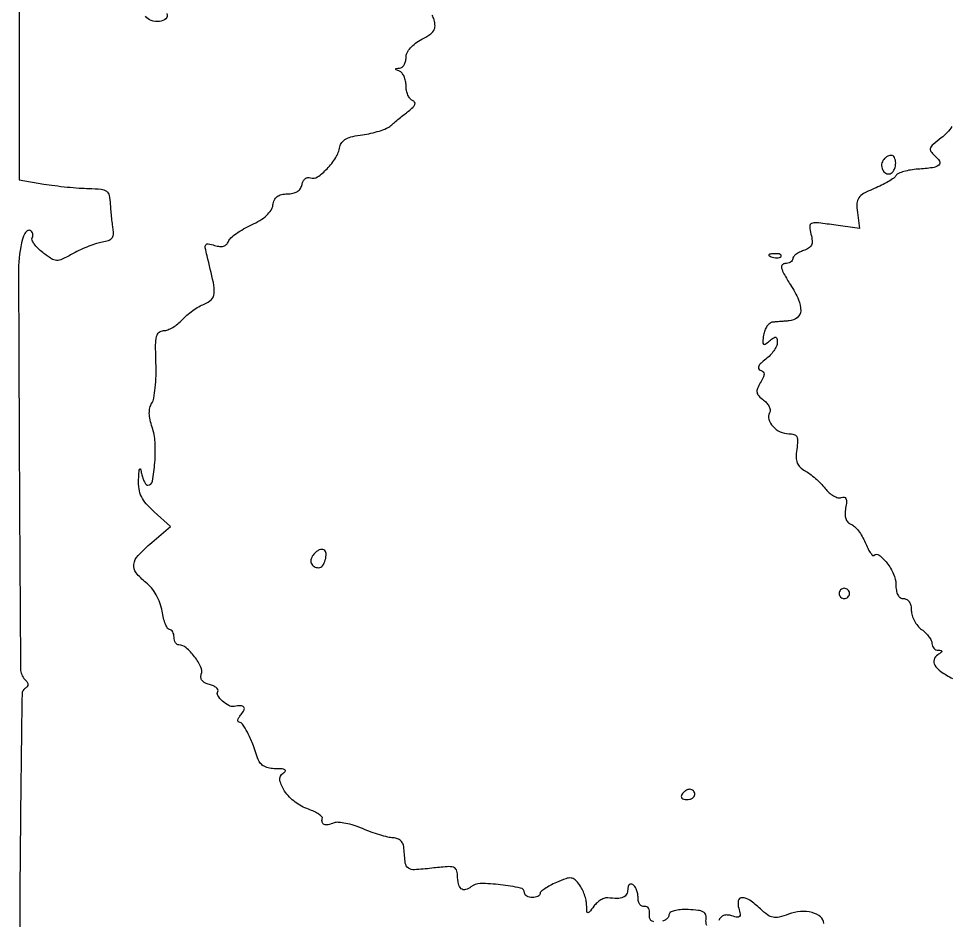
# Model space of a CAD drawing. Extents: x 0 to 4160, y 0 to 3120.
# Drawn here: x -0.1 to 180, y 1325.6 to 1500.5 of the extents above; entities that cross this region are included whole.
import ezdxf

# ---------------------------------------------------------------- set-up
doc = ezdxf.new("R2010")
doc.units = 0

msp = doc.modelspace()

# ---------------------------------------------------------------- linework, layer by layer
for points in [[(4159.499279, 606.274193, 0.000001), (4159.667734, 974.478125, 0.000057)], [(757.647081, 3119.740147, 0.000002), (520.492565, 3119.487217, 0.4139)], [(1964.75, 0.149832, 0.000016), (2717.930904, 0.232101, 0.000028), (3351.473438, 0.357111)], [(0, 1522.32952), (0, 1495.778304), (0, 1469.227088), (4.75, 1468.441354, 0.009774), (6.859549, 1468.13463, 0.006592), (9.277079, 1467.863573, 0.006641), (11.622994, 1467.663243, 0.013104), (13.49112, 1467.57781, -0.017446), (15.878401, 1467.447857, -0.137861), (16.903809, 1467.058062, -0.184936), (17.422847, 1466.244345, -0.036676), (17.648654, 1464.5, 0.006504), (17.737396, 1463.205046, 0.005002), (17.866784, 1461.793892, 0.005059), (18.014335, 1460.476697, 0.01199), (18.157534, 1459.500484, -0.070825), (18.184531, 1458.543879, -0.151692), (17.890252, 1457.874664, -0.131689), (17.232276, 1457.430722, -0.047774), (16.12816, 1457.164967, 0.040628), (14.987736, 1456.907625, 0.016397), (13.480103, 1456.381195, 0.016098), (11.886128, 1455.705534, 0.019662), (10.444168, 1454.968641, -0.015039), (8.306881, 1453.851375, -0.120509), (7.228937, 1453.619653, -0.138421), (6.232998, 1453.93124, -0.022057), (4.55648, 1455.134233, -0.028625), (3.608211, 1455.972243, -0.042711), (2.891973, 1456.814967, -0.050997), (2.474748, 1457.548484, -0.247058), (2.506784, 1458.010977, 0.105242), (2.638324, 1458.378317, 0.0992), (2.613013, 1458.775742, 0.096369), (2.434534, 1459.141944, 0.093163), (2.130002, 1459.419654, 0.238696), (1.738891, 1459.45296, 0.114916), (1.316265, 1459.156003, 0.074577), (0.922738, 1458.556124, 0.042486), (0.627345, 1457.738753, 0.066072), (-0.145953, 1451.819977, 0.000837), (-0.005205, 1413.873914, 0.000323), (0.233008, 1374.355602, 0.197179), (1.087132, 1372.312868, -0.047458), (1.536977, 1371.768438, -0.150038), (1.674265, 1371.321227, -0.181024), (1.526767, 1370.927179, -0.075363), (1.087132, 1370.553851, 0.256423), (0.519054, 1369.550526, 0.0004), (0.254711, 1348.168562, 0.002247), (0.056071, 1320.069609, 0.000644)], [(123.074027, 1325.302631, -0.145704), (122.500147, 1325.566783, -0.172279), (122.221178, 1326.066876, -0.083155), (122.219915, 1326.809883, 0.071131), (122.233852, 1327.437504, 0.118778), (122.050537, 1327.930091, 0.151779), (121.702677, 1328.209567, 0.144227), (121.25, 1328.25, -0.161377), (120.774396, 1328.308602, -0.123533), (120.367187, 1328.643601, -0.095581), (120.092926, 1329.217244, -0.063936), (120, 1329.940983, 0.046881), (119.925923, 1330.729296, 0.046318), (119.70625, 1331.49335, 0.050262), (119.383556, 1332.123976, 0.111412), (119, 1332.5, 0.139169), (118.620352, 1332.607943, 0.191142), (118.29375, 1332.478525, 0.138808), (118.073267, 1332.110654, 0.066118), (118, 1331.559017, -0.128384), (117.756572, 1330.626597, -0.167208), (117.102834, 1330.043081, -0.102233), (115.943938, 1329.81588, -0.031437), (114.157782, 1329.946531, 0.117104), (113.544319, 1329.886667, 0.052588), (112.805647, 1329.542965, 0.048049), (112.065424, 1328.995733, 0.04741), (111.439585, 1328.315014, -0.006644), (110.540514, 1327.161246, -0.273281), (110.255611, 1327.053351, -0.350292), (110.075437, 1327.256551, -0.009023), (110.031803, 1328.55887, 0.051351), (109.922428, 1329.481025, 0.029786), (109.613573, 1330.554194, 0.029506), (109.171065, 1331.604414, 0.043428), (108.652702, 1332.460281, 0.048247), (107.782971, 1333.436468, 0.163323), (107.015016, 1333.781998, 0.112181), (106.018186, 1333.657334, 0.017221), (104.152702, 1332.907299, 0.01873), (102.945007, 1332.317686, 0.026803), (101.926106, 1331.699669, 0.025403), (101.172728, 1331.127408, 0.221098), (101, 1330.755889, -0.189864), (100.886296, 1330.467248, -0.088604), (100.559375, 1330.222042, -0.06842), (100.074049, 1330.055722, -0.04842), (99.5, 1330, -0.057167), (98.926269, 1330.065812, -0.076482), (98.440625, 1330.260397, -0.095492), (98.115117, 1330.548295, -0.165545), (98, 1330.886456, 0.355966), (97.2197, 1331.843609, 0.022186), (93.349693, 1332.462251, 0.025382), (89.38874, 1332.713703, 0.178193), (87.595563, 1332.07931, -0.105907), (86.546919, 1331.531113, -0.249946), (85.711746, 1331.717161, -0.167067), (85.166122, 1332.64695, -0.049942), (85, 1334.305958, 0.10199), (84.785636, 1335.345928, 0.227524), (84.191376, 1335.86379, 0.087957), (82.945727, 1335.981121, 0.009085), (80, 1335.686406, -0.013021), (76.635438, 1335.376511, -0.17188), (75.452054, 1335.709923, -0.20877), (74.86058, 1336.687518, -0.020392), (74.60194, 1339.5, 0.077805), (74.4246, 1340.347717, 0.107639), (74.002768, 1340.99726, 0.107669), (73.349122, 1341.412418, 0.077885), (72.5, 1341.580915, -0.048438), (71.470145, 1341.723142, -0.014248), (69.928029, 1342.137561, -0.014163), (68.210774, 1342.7054, -0.014776), (66.552866, 1343.362256, 0.024646), (64.92782, 1343.969278, 0.027512), (63.309048, 1344.388139, 0.028371), (61.906726, 1344.587848, 0.113266), (61.052866, 1344.466792, -0.041884), (59.891046, 1344.129322, -0.137606), (59.101936, 1344.18824, -0.253012), (58.73416, 1344.601561, -0.13921), (58.765535, 1345.296604, 0.283344), (58.677739, 1345.670789, 0.047792), (58.086638, 1346.161245, 0.040052), (57.192519, 1346.669671, 0.025392), (56.081519, 1347.121427, -0.079319), (53.506879, 1348.507088, -0.076084), (51.449117, 1350.64252, -0.105958), (50.553536, 1352.738105, -0.308993), (51.144523, 1354.110482, 0.087824), (51.563578, 1354.493109, 0.445498), (51.512804, 1354.768068, 0.121761), (50.97069, 1354.940323, 0.014957), (49.718615, 1354.984687, -0.047677), (48.512104, 1355.106701, -0.071839), (47.517158, 1355.45809, -0.085273), (46.786412, 1356.017151, -0.106606), (46.351903, 1356.75, 0.012179), (45.255864, 1359.779548, 0.02561), (44.229529, 1362.061239, 0.0275), (43.308712, 1363.636815, 0.251861), (42.633444, 1364, -0.282126), (42.414378, 1364.134297, -0.179531), (42.378807, 1364.440625, -0.08026), (42.582909, 1364.923572, -0.033186), (43, 1365.5, 0.056457), (43.589317, 1366.399628, 0.302522), (43.522394, 1366.952772, 0.226605), (42.928277, 1367.216077, 0.037289), (41.64474, 1367.083334, -0.1697), (40.606559, 1367.249385, -0.063307), (39.38894, 1368.120938, -0.067095), (38.500387, 1369.199462, -0.2845), (38.499763, 1369.999617, 0.26109), (38.514235, 1370.337559, 0.106089), (38.21482, 1370.708298, 0.067965), (37.636383, 1371.058436, 0.038224), (36.858872, 1371.326655, -0.055143), (36.003549, 1371.654427, -0.108553), (35.445802, 1372.116998, -0.138819), (35.213842, 1372.687331, -0.11977), (35.296642, 1373.330653, 0.208828), (35.23399, 1374.711784, 0.048989), (33.986016, 1376.72476, 0.049194), (32.350859, 1378.475833, 0.182307), (30.961045, 1379, -0.153797), (30.594521, 1379.115471, -0.097958), (30.282307, 1379.440625, -0.080496), (30.071637, 1379.92645, -0.062209), (30, 1380.5, 0.056002), (29.935533, 1381.073773, 0.07549), (29.744685, 1381.559375, 0.09478), (29.462433, 1381.885005, 0.168478), (29.130842, 1382, -0.265937), (28.758745, 1382.212971, -0.036358), (28.347064, 1383.047193, -0.033897), (27.967944, 1384.199033, -0.022336), (27.683179, 1385.564912, 0.046273), (27.271604, 1387.154497, 0.041535), (26.563594, 1388.702941, 0.042507), (25.631389, 1390.074814, 0.055676), (24.552337, 1391.137492, -0.056404), (22.639649, 1393.026632, -0.208535), (22.200772, 1394.626548, -0.15363), (23.038144, 1396.367475, -0.027677), (25.670826, 1398.881034), (29.341653, 1402.016574), (26.170826, 1404.847486, -0.029306), (24.605729, 1406.418918, -0.068167), (23.684719, 1407.798465, -0.07695), (23.232374, 1409.26628, -0.046346), (23.136182, 1411.089199, -0.005625), (23.215717, 1412.642611, -0.098753), (23.344405, 1413.127777, -0.687069), (23.499935, 1413.113845, -0.021802), (23.705733, 1412.25, 0.032263), (23.930123, 1411.388425, 0.045464), (24.246441, 1410.660938, 0.05423), (24.600867, 1410.153152, 0.216561), (24.937882, 1410, 0.365464), (25.839011, 1410.760196, 0.023885), (26.284605, 1414.409663, 0.03088), (26.331804, 1418.344137, 0.071543), (25.767876, 1421.236026, -0.029657), (25.355351, 1422.691801, -0.051328), (25.21208, 1423.940128, -0.062229), (25.332611, 1425.006096, -0.080513), (25.713144, 1425.912278, 0.097383), (26.092934, 1426.908885, 0.017508), (26.361469, 1428.887012, 0.018303), (26.511917, 1431.260062, 0.015648), (26.500437, 1433.765613, -0.008338), (26.434283, 1437.210846, -0.05908), (26.626718, 1438.86954, -0.159102), (27.124793, 1439.683602, -0.178397), (27.983352, 1440, 0.093372), (28.772805, 1440.148723, 0.039347), (29.74828, 1440.621212, 0.037158), (30.740044, 1441.305553, 0.039835), (31.595012, 1442.114763, -0.033399), (32.497119, 1442.990844, -0.022219), (33.636823, 1443.87457, -0.022396), (34.824972, 1444.636713, -0.040117), (35.870767, 1445.135928, 0.103754), (37.252803, 1446.025564, 0.185664), (37.801951, 1447.239129, 0.069557), (37.629233, 1449.364135, 0.006479), (36.412164, 1454.493942, -0.015168), (36.062141, 1456.092418, -0.203628), (36.18828, 1456.665845, -0.293907), (36.651578, 1456.851319, -0.029111), (37.868757, 1456.541655, 0.047224), (38.843937, 1456.330789, 0.099031), (39.614018, 1456.39163, 0.126212), (40.182274, 1456.722567, 0.106888), (40.563827, 1457.305735, -0.118391), (41.023852, 1457.975142, -0.027309), (42.09727, 1458.840364, -0.026723), (43.477023, 1459.725476, -0.023332), (45.006135, 1460.502766, 0.030978), (46.674781, 1461.383329, 0.049732), (47.957835, 1462.352427, 0.061161), (48.8148, 1463.365001, 0.110055), (49.197233, 1464.37808, -0.072666), (49.483351, 1465.348173, -0.121801), (50.011191, 1466.00858, -0.109927), (50.829092, 1466.388767, -0.052149), (51.990016, 1466.519267, 0.053938), (53.071454, 1466.644742, 0.087193), (53.923468, 1467.002186, 0.102121), (54.512011, 1467.578279, 0.100915), (54.82748, 1468.342693, -0.074631), (55.057805, 1468.995391, -0.103254), (55.453798, 1469.471294, -0.122888), (55.950841, 1469.697124, -0.137946), (56.472707, 1469.648847, 0.248228), (57.818658, 1469.811432, 0.051282), (59.691233, 1471.418711, 0.050869), (61.358565, 1473.578773, 0.092245), (62.16664, 1475.651448, -0.123291), (62.571539, 1476.527092, -0.100472), (63.369177, 1477.188182, -0.067196), (64.651589, 1477.667376, -0.02502), (66.550796, 1478, 0.024064), (68.201698, 1478.285887, 0.023645), (69.827368, 1478.730331, 0.024316), (71.211429, 1479.255683, 0.077812), (72.041852, 1479.784106, -0.006637), (72.742303, 1480.384635, -0.003155), (73.659169, 1481.140066, -0.003126), (74.62777, 1481.917904, -0.00443), (75.5, 1482.596927, 0.026171), (76.364982, 1483.332852, 0.116184), (76.729527, 1483.886629, 0.248789), (76.670905, 1484.312394, 0.138812), (76.25, 1484.646155, -0.131462), (75.771023, 1485.014828, -0.060208), (75.367188, 1485.699183, -0.053626), (75.092737, 1486.568864, -0.049675), (75, 1487.5, 0.049739), (74.907262, 1488.42994, 0.054085), (74.632813, 1489.29608, 0.060902), (74.228946, 1489.975095, 0.133037), (73.75, 1490.337719, -0.009076), (73.090194, 1490.617987, -0.295955), (73, 1490.757018, -0.382689), (73.096611, 1490.864758, -0.011437), (73.75, 1490.921053, 0.150648), (74.22708, 1491.101783, 0.090943), (74.632812, 1491.556766, 0.075934), (74.906834, 1492.213516, 0.061001), (75, 1492.97432, -0.113648), (75.210147, 1493.886931, -0.064339), (75.836095, 1494.839939, -0.054916), (76.808156, 1495.748094, -0.041136), (78.050885, 1496.526314, 0.02795), (79.584266, 1497.431218, 0.104311), (80.362745, 1498.227799, 0.143063), (80.622296, 1499.124213, 0.071608), (80.44991, 1500.301994, 0.040503), (80.090659, 1501.230237, 0.029089)], [(28.638374, 1501.5, -0.309148), (28.407103, 1500.526525, -0.155653), (27.205028, 1499.976589, -0.111184), (25.58407, 1500.141227, -0.175402), (24.5, 1501, 0.179846)], [(180.854292, 1479.600554, -0.053744), (179.970067, 1478.441263, -0.041648), (178.784688, 1477.383504, 0.014803), (177.223991, 1476.134485, 0.127452), (176.714909, 1475.410328, 0.247024), (176.795682, 1474.768301, 0.067244), (177.510841, 1473.991003, -0.085966), (178.436835, 1472.906154, -0.369411), (178.302055, 1472.13337, -0.139464), (177.100129, 1471.606307, -0.018061), (174.281446, 1471.323484, 0.024703), (172.855224, 1471.161223, 0.030555), (171.551735, 1470.864573, 0.031679), (170.519216, 1470.48978, 0.152589), (170.052646, 1470.085183, -0.102814), (169.596825, 1469.60414, -0.018041), (168.542361, 1468.926285, -0.018894), (167.22657, 1468.211787, -0.015978), (165.78573, 1467.554939, 0.022585), (163.736612, 1466.587898, 0.118614), (162.809029, 1465.770684, 0.145555), (162.452897, 1464.708014, 0.040065), (162.534512, 1462.927302), (162.927473, 1459.822299), (157.919609, 1460.511057, 0.005893), (154.59996, 1460.92782, 0.127279), (153.63245, 1460.791385, 0.326587), (153.285588, 1460.22075, 0.040208), (153.540617, 1458.694191, -0.039292), (153.7583, 1457.405674, -0.130654), (153.613363, 1456.566466, -0.150829), (153.088462, 1455.980236, -0.058518), (152.084744, 1455.526897, 0.038097), (151.28685, 1455.204976, 0.048343), (150.612394, 1454.785636, 0.056459), (150.145946, 1454.337243, 0.174832), (150, 1453.932612, -0.159317), (149.883705, 1453.576897, -0.09688), (149.55569, 1453.273955, -0.078603), (149.06589, 1453.069383, -0.05976), (148.487455, 1453, 0.232577), (147.948746, 1452.735087, 0.232226), (147.829187, 1452.146417, 0.066372), (148.299175, 1450.998282, 0.010502), (149.558738, 1448.906952, -0.035317), (151.130128, 1445.978502, -0.115855), (151.544622, 1443.837198, -0.217288), (150.870263, 1442.501039, -0.1539), (149.281385, 1441.88465, 0.002036), (148.497334, 1441.830675, 0.001417), (147.612668, 1441.763631, 0.001429), (146.764266, 1441.694475, 0.00296), (146.102165, 1441.63465, 0.145548), (145.540246, 1441.406885, 0.071533), (145.007321, 1440.839183, 0.061597), (144.58191, 1440.037669, 0.05316), (144.337953, 1439.11576, 0.012811), (144.16823, 1437.784987, 0.227703), (144.311204, 1437.38906, 0.357699), (144.649369, 1437.358729, 0.02379), (145.485788, 1437.988205, -0.019331), (146.30711, 1438.617866, -0.207073), (146.708881, 1438.702256, -0.31417), (146.940707, 1438.458661, -0.037978), (147, 1437.679149, -0.108828), (146.841828, 1436.961052, -0.043875), (146.339063, 1436.085597, -0.040728), (145.610882, 1435.204042, -0.04083), (144.75, 1434.452991, 0.02698), (143.844385, 1433.706011, 0.093789), (143.393179, 1433.100143, 0.216389), (143.38101, 1432.647529, 0.203697), (143.713938, 1432.324975, -0.100905), (144.239478, 1431.989004, -0.202934), (144.427877, 1431.543934, -0.11406), (144.278888, 1430.899313, -0.023396), (143.713938, 1429.867783, 0.038953), (143.151767, 1428.761015, 0.145801), (143.072786, 1427.993537, 0.147365), (143.426873, 1427.312797, 0.040086), (144.350138, 1426.505631, -0.05408), (145.006936, 1425.898245, -0.069627), (145.455218, 1425.210097, -0.085325), (145.636427, 1424.550511, -0.164319), (145.514048, 1424.02273, 0.213073), (145.347945, 1422.787851, 0.115614), (146.118788, 1421.430133, 0.096667), (147.564641, 1420.372641, 0.11013), (149.235944, 1420, -0.070374), (150.241091, 1419.857823, -0.208407), (150.765965, 1419.422889, -0.13132), (150.942817, 1418.579743, -0.022839), (150.778867, 1416.946682, 0.035427), (150.662449, 1415.395367, 0.094028), (150.864378, 1414.306864, 0.112765), (151.420499, 1413.486101, 0.064918), (152.396369, 1412.78787, -0.038101), (153.317276, 1412.20076, -0.019278), (154.385673, 1411.332757, -0.019029), (155.425572, 1410.346592, -0.026842), (156.26779, 1409.38669, 0.043875), (157.057436, 1408.546185, 0.053205), (157.935469, 1407.915917, 0.062158), (158.767327, 1407.571914, 0.159936), (159.40921, 1407.603534, -0.122153), (159.986445, 1407.675074, -0.270152), (160.328104, 1407.416688, -0.122886), (160.427664, 1406.762551, -0.023849), (160.258222, 1405.57047, 0.042452), (160.137947, 1404.418477, 0.084911), (160.274587, 1403.515855, 0.109863), (160.665504, 1402.86149, 0.112226), (161.294243, 1402.440583, -0.101115), (161.964122, 1402.013144, -0.035432), (162.729794, 1401.158364, -0.033457), (163.4615, 1400.071994, -0.033301), (164.043045, 1398.89608, 0.017318), (164.545567, 1397.792596, 0.031695), (165.041182, 1396.937594, 0.038391), (165.470059, 1396.391165, 0.426925), (165.719117, 1396.385784, -0.37726), (166.75897, 1396.452318, -0.065393), (168.268249, 1394.934542, -0.056293), (169.570104, 1392.760367, -0.107171), (170, 1390.777759, 0.038715), (170.092878, 1389.580044, 0.085294), (170.385001, 1388.71296, 0.123734), (170.862587, 1388.191333, 0.146849), (171.5, 1388, -0.135943), (172.102951, 1387.83298, -0.112542), (172.585472, 1387.370127, -0.089579), (172.896005, 1386.642507, -0.056233), (173, 1385.720759, 0.074668), (173.14693, 1384.742362, 0.048812), (173.5875, 1383.687599, 0.048158), (174.234688, 1382.719869, 0.065236), (175, 1382, -0.038332), (175.765268, 1381.353917, -0.039803), (176.4125, 1380.606151, -0.043072), (176.860855, 1379.871239, -0.115942), (177, 1379.279241, 0.096415), (177.095265, 1378.789799, 0.096149), (177.367188, 1378.371279, 0.097222), (177.772968, 1378.088231, 0.101089), (178.25, 1377.984687, -0.039658), (178.781595, 1377.935897, -0.406169), (178.899621, 1377.773467, -0.201371), (178.750728, 1377.525459, -0.017021), (178.121885, 1377.096491, 0.17647), (177.400531, 1376.160953, 0.220375), (177.537226, 1375.084557, 0.103951), (178.721884, 1373.856198, 0.029784), (181.006661, 1372.496555, 0.026779)], [(156, 1324.964816, 0.223692), (155.402305, 1326.233945, 0.108915), (153.77183, 1327.069456, 0.083151), (151.505925, 1327.275424, 0.071535), (149.167843, 1326.757252, -0.028612), (147.365886, 1326.192497, -0.109051), (146.195232, 1326.15823, -0.111459), (145.132794, 1326.619977, -0.03056), (143.719662, 1327.793639, 0.035681), (141.661195, 1329.46799, 0.147514), (140.154809, 1329.964867, 0.370578), (139.434928, 1329.37785, 0.121662), (139.531333, 1327.90128, -0.024781), (139.82834, 1326.77474, -0.238804), (139.704547, 1326.310509, -0.263702), (139.270021, 1326.163756, -0.029351), (138.217145, 1326.431081, 0.057491), (137.325888, 1326.604776, 0.104183), (136.592357, 1326.508877, 0.121242), (136.03322, 1326.14341, 0.096337), (135.649809, 1325.529801, -0.100541)], [(133.310512, 1324.56649, -0.127838), (133.206163, 1325.75, 0.119728), (133.143938, 1326.613146, 0.191759), (132.68037, 1327.175724, 0.096903), (131.66586, 1327.500104, 0.019067), (129.75, 1327.650107, 0.024484), (128.18983, 1327.636142, 0.053033), (127.007998, 1327.440719, 0.081337), (126.25521, 1327.093507, 0.249046), (126, 1326.612911, -0.161171), (125.846122, 1326.147939, -0.087247), (125.403662, 1325.729458, -0.071451), (124.74638, 1325.419348, -0.055807)]]:
    msp.add_lwpolyline(points, format="xyb")
for points in [[(167.5, 1473, 0.144545), (167.228407, 1472.005022, 0.137775), (167.532901, 1471.000994, 0.173073), (168.249279, 1470.445281, 0.22115), (169.069098, 1470.542705, 0.159216), (169.740337, 1471.337303, 0.09745), (169.975841, 1472.552855, 0.119333), (169.719488, 1473.598328, 0.280205), (169.059017, 1474, 0.089642), (168.653442, 1473.926698, 0.053229), (168.2129, 1473.70625, 0.051032), (167.806203, 1473.382515, 0.06081)], [(145.8125, 1454.316886, 0.051402), (146.359369, 1454.160852, 0.05415), (146.916927, 1454.123424, 0.060344), (147.402231, 1454.202593, 0.126455), (147.729167, 1454.395833, 0.296942), (147.77538, 1454.614691, 0.208169), (147.592839, 1454.799335, 0.077125), (147.112848, 1454.910055, 0.028489), (146.416667, 1454.921053, 0.018894), (145.670344, 1454.862007, 0.168741), (145.37858, 1454.720685, 0.470617), (145.395823, 1454.538436, 0.054073)], [(57.121983, 1396.64698, 0.095583), (56.611658, 1395.717562, 0.164461), (56.624291, 1394.843604, 0.18615), (57.150787, 1394.229256, 0.124174), (58.059678, 1394, 0.243814), (58.798952, 1394.383275, 0.082678), (59.341344, 1395.508346, 0.08299), (59.488758, 1396.745051, 0.247437), (59.069633, 1397.456965, 0.157814), (58.664621, 1397.556304, 0.080573), (58.149765, 1397.43395, 0.06707), (57.607076, 1397.117393, 0.054071)], [(159, 1389, 0.099038), (159.076342, 1388.618362, 0.097945), (159.29375, 1388.29375, 0.097945), (159.618362, 1388.076342, 0.099038), (160, 1388, 0.099038), (160.381638, 1388.076342, 0.097945), (160.70625, 1388.29375, 0.097945), (160.923658, 1388.618362, 0.099038), (161, 1389, 0.099038), (160.923658, 1389.381638, 0.097945), (160.70625, 1389.70625, 0.097945), (160.381638, 1389.923658, 0.099038), (160, 1390, 0.099038), (159.618362, 1389.923658, 0.097945), (159.29375, 1389.70625, 0.097945), (159.076342, 1389.381638, 0.099038)], [(128.5, 1350, 0.139169), (128.392057, 1349.620352, 0.191142), (128.521475, 1349.29375, 0.138808), (128.889346, 1349.073267, 0.066118), (129.440983, 1349, 0.062283), (130.037096, 1349.074545, 0.080552), (130.542039, 1349.29375, 0.097988), (130.879982, 1349.618621, 0.153634), (131, 1350, 0.092995), (130.928382, 1350.381732, 0.096318), (130.723586, 1350.70625, 0.099231), (130.418051, 1350.923444, 0.105429), (130.059017, 1351, 0.089642), (129.653442, 1350.926698, 0.053229), (129.2129, 1350.70625, 0.051032), (128.806203, 1350.382515, 0.06081)]]:
    msp.add_lwpolyline(points, format="xyb", close=True)

doc.saveas('drawing.dxf')
